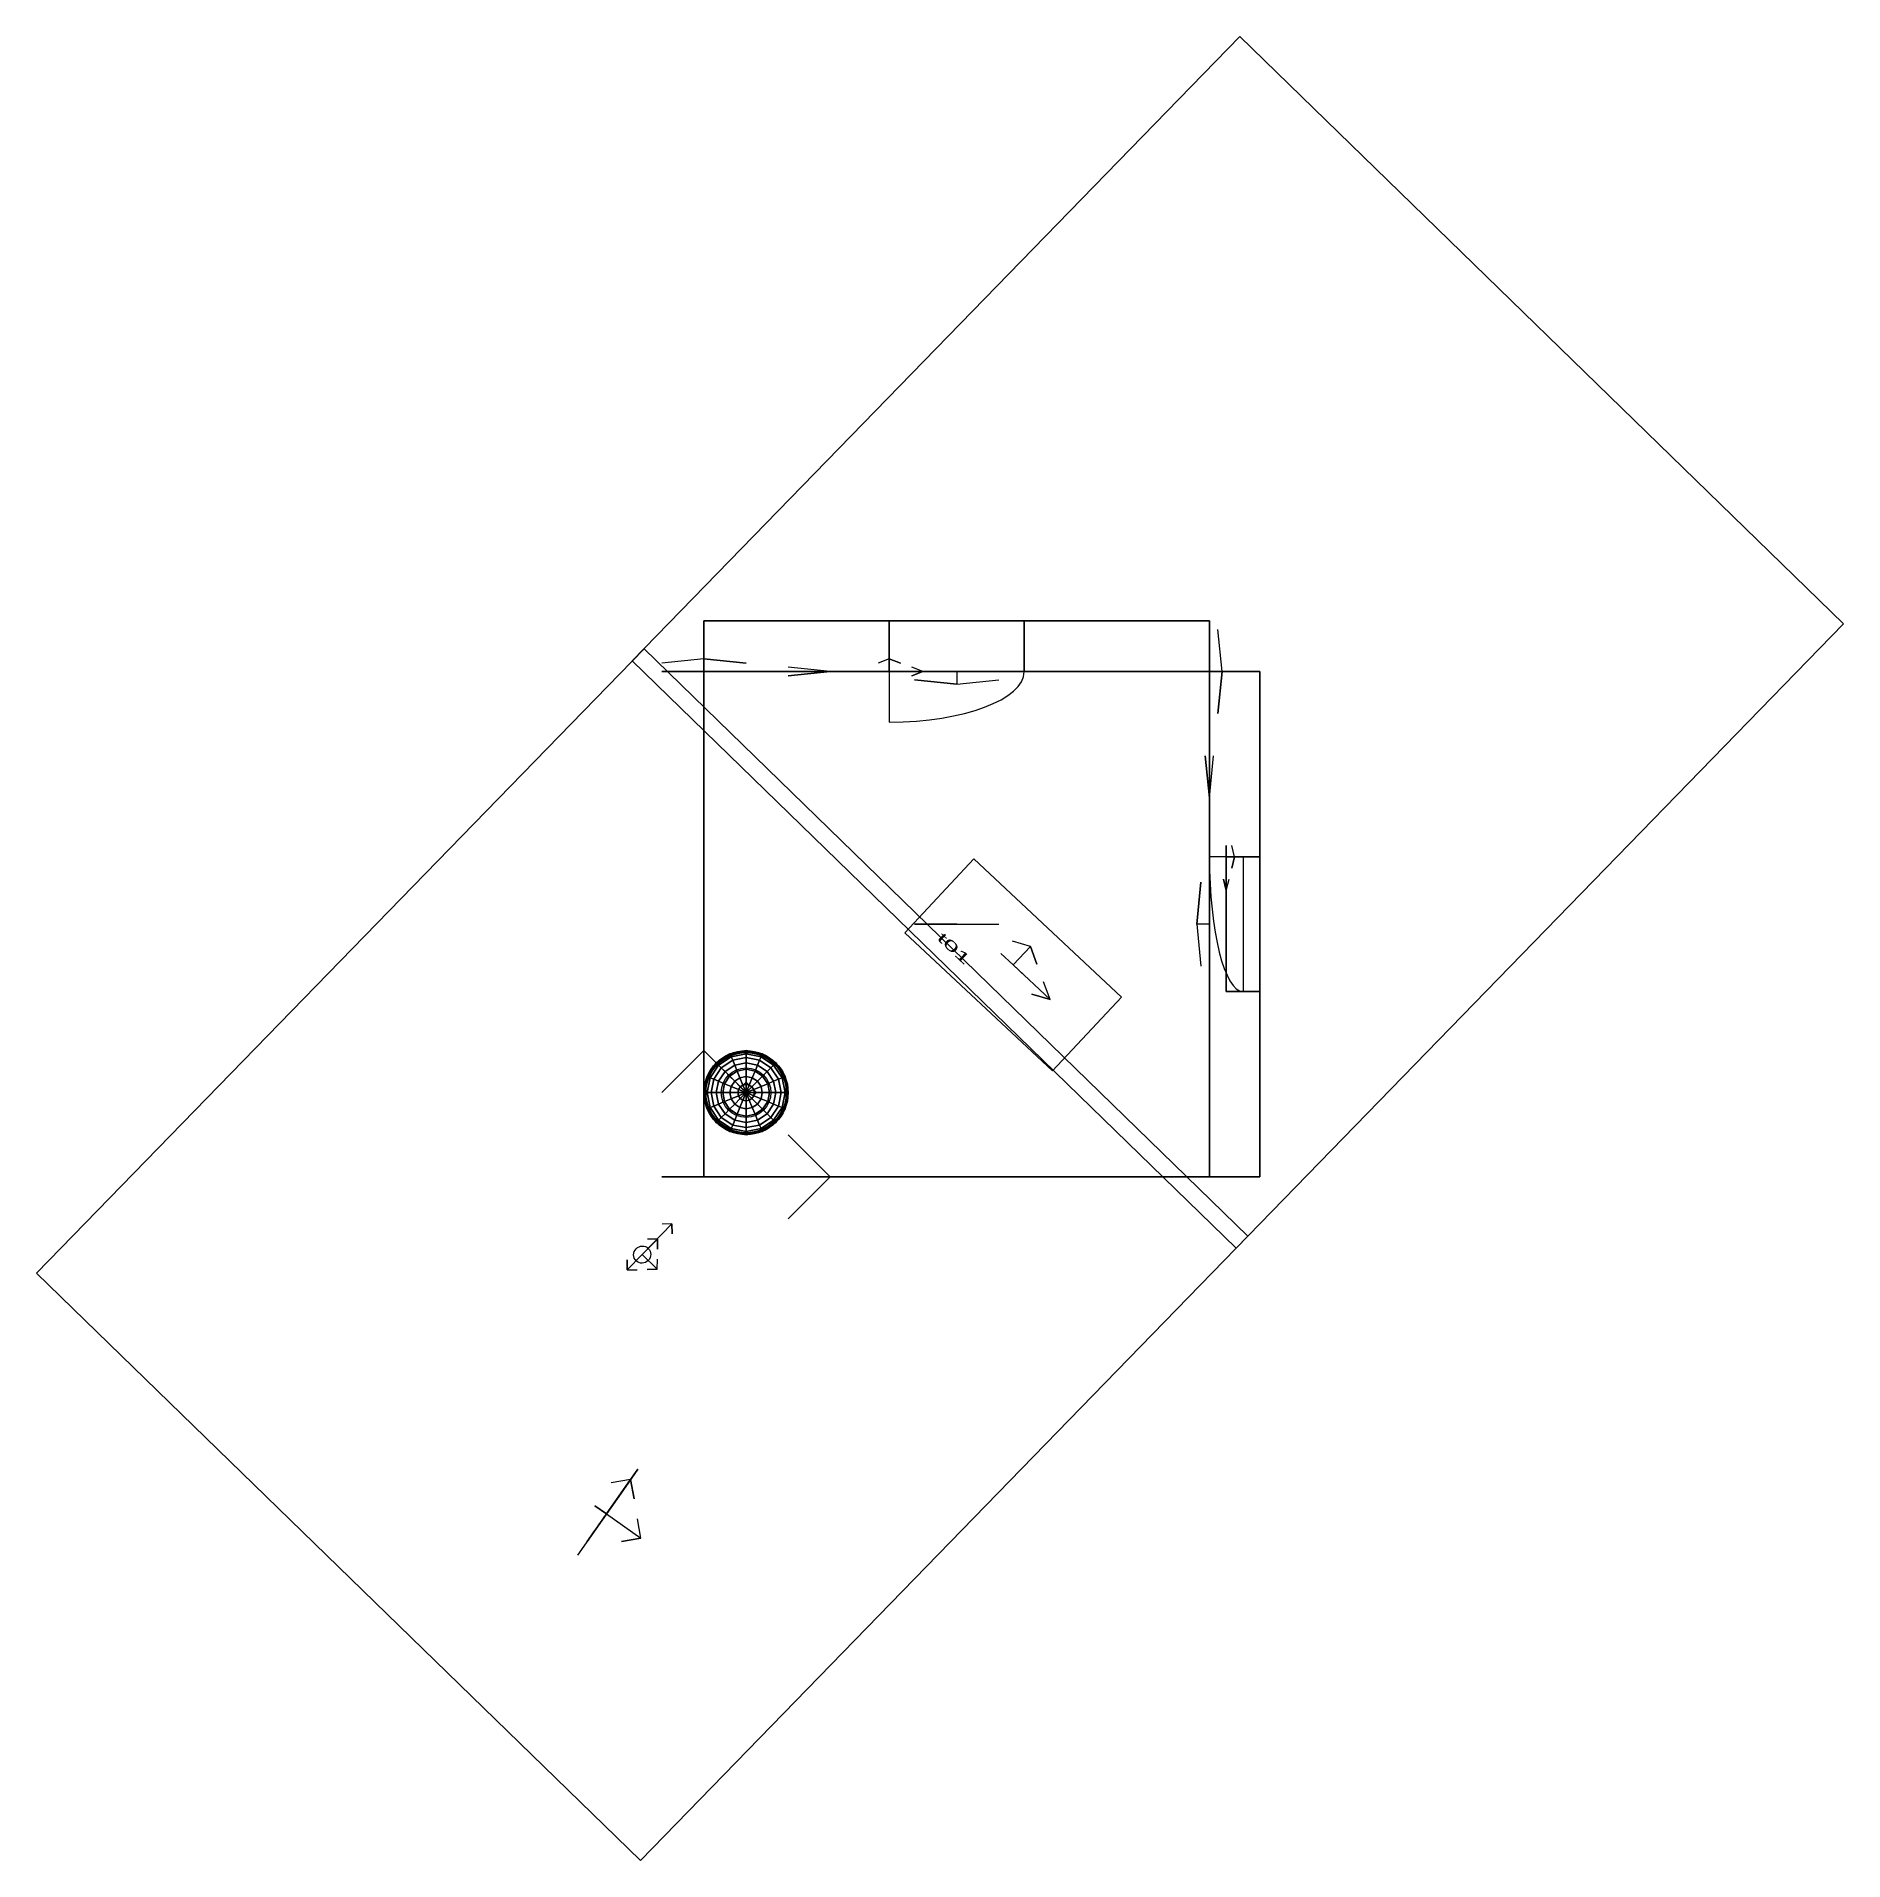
# Model space of a CAD drawing. Header units: millimetres. Extents: x -4.8 to 5.9, y -2.1 to 8.8.
import ezdxf

# ---------------------------------------------------------------- set-up
doc = ezdxf.new("R2010")
doc.units = ezdxf.units.MM
for name, color, linetype in [('3D', 7, 'Continuous'), ('frustum', 4, 'Continuous'), ('meshes', 2, 'Continuous'), ('vectors', 7, 'Continuous')]:
    doc.layers.add(name, color=color, linetype=linetype)
doc.styles.get("Standard").update_dxf_attribs({"font": 'arial.ttf'})

# ---------------------------------------------------------------- blocks, each defined once
blk = doc.blocks.new('a-camera')
at = {"extrusion": (1, -6.12323e-17, 6.12323e-17)}
for q in [(0, 0.3), (0, -0.3)]:
    blk.add_line((0, 0, 1.478), q, dxfattribs=at)
for points in [[(0.2, 1.6), (0.324, 1.724), (0.324, 1.476)], [(-0.2, 1.478), (0.2, 1.478), (0.2, 1.722), (-0.2, 1.722)]]:
    blk.add_lwpolyline(points, close=True, dxfattribs=at)
for centre in [(0.1, 1.822), (-0.1, 1.822)]:
    blk.add_circle(centre, 0.1, dxfattribs=at)
at = {"layer": 'vectors', "color": 3, "extrusion": (1.22465e-16, -4.74705e-15, -1), "elevation": 0}
blk.add_lwpolyline([(0, 0), (0, 0.25), (-0.083, 0.167), (0, 0.25), (0.083, 0.167)], dxfattribs=at)
at = {"layer": 'vectors', "color": 5, "extrusion": (0, -1, 6.12323e-17)}
blk.add_lwpolyline([(0, 0), (0, 0.25), (-0.083, 0.167), (0, 0.25), (0.083, 0.167)], dxfattribs=at)
at = {"layer": 'vectors', "color": 1, "extrusion": (0, -1.22465e-16, -1)}
blk.add_lwpolyline([(0, 0), (-0.25, 0), (-0.167, -0.083), (-0.25, 0), (-0.167, 0.083)], dxfattribs=at)
at = {"flags": 1}
blk.add_attdef('LIGHT-INT', (0.394, -0.021), '', height=0.2, dxfattribs=at)
blk = doc.blocks.new('a-sphere')
blk.add_circle((0, 0), 1)
at = {"layer": '3D'}
blk.add_line((0, 0), (0, 0, 2), dxfattribs=at)
for centre, radius in [((0, 0, 0.691), 0.951), ((0, 0, 1.309), 0.951), ((0, 0, 0.191), 0.588), ((0, 0, 1.809), 0.588)]:
    blk.add_circle(centre, radius, dxfattribs=at)
at = {"layer": '3D', "extrusion": (1, 0, 0)}
blk.add_arc((0, 1), 1, 270, 90, dxfattribs=at)
at = {"layer": '3D', "extrusion": (0, 1, 0)}
blk.add_arc((0, 1), 1, 270, 90, dxfattribs=at)
at = {"layer": '3D', "extrusion": (-1, 0, 0)}
blk.add_arc((0, 1), 1, 270, 90, dxfattribs=at)
at = {"layer": '3D', "extrusion": (0, -1, 0)}
blk.add_arc((0, 1), 1, 270, 90, dxfattribs=at)
at = {"layer": 'meshes'}
for points in [[(-0.375, 0.906, 1.195), (-0.383, 0.924, 1), (-0.707, 0.707, 1), (-0.694, 0.694, 1.195)], [(-0.383, 0.924, 1), (-0.375, 0.906, 0.805), (-0.694, 0.694, 0.805), (-0.707, 0.707, 1)], [(-0.354, 0.854, 1.383), (-0.375, 0.906, 1.195), (-0.694, 0.694, 1.195), (-0.653, 0.653, 1.383)], [(-0.375, 0.906, 0.805), (-0.354, 0.854, 0.617), (-0.653, 0.653, 0.617), (-0.694, 0.694, 0.805)], [(0, 0.981, 1.195), (0, 1, 1), (-0.383, 0.924, 1), (-0.375, 0.906, 1.195)], [(0, 1, 1), (0, 0.981, 0.805), (-0.375, 0.906, 0.805), (-0.383, 0.924, 1)], [(0, 0.924, 1.383), (0, 0.981, 1.195), (-0.375, 0.906, 1.195), (-0.354, 0.854, 1.383)], [(0, 0.981, 0.805), (0, 0.924, 0.617), (-0.354, 0.854, 0.617), (-0.375, 0.906, 0.805)], [(0, 0.831, 1.556), (0, 0.924, 1.383), (-0.354, 0.854, 1.383), (-0.318, 0.768, 1.556)], [(0, 0.924, 0.617), (0, 0.831, 0.444), (-0.318, 0.768, 0.444), (-0.354, 0.854, 0.617)], [(0.375, 0.906, 1.195), (0.383, 0.924, 1), (0, 1, 1), (0, 0.981, 1.195)], [(0.383, 0.924, 1), (0.375, 0.906, 0.805), (0, 0.981, 0.805), (0, 1, 1)], [(0.354, 0.854, 1.383), (0.375, 0.906, 1.195), (0, 0.981, 1.195), (0, 0.924, 1.383)], [(0.375, 0.906, 0.805), (0.354, 0.854, 0.617), (0, 0.924, 0.617), (0, 0.981, 0.805)], [(0.318, 0.768, 1.556), (0.354, 0.854, 1.383), (0, 0.924, 1.383), (0, 0.831, 1.556)], [(0.354, 0.854, 0.617), (0.318, 0.768, 0.444), (0, 0.831, 0.444), (0, 0.924, 0.617)], [(0.653, 0.653, 1.383), (0.694, 0.694, 1.195), (0.375, 0.906, 1.195), (0.354, 0.854, 1.383)], [(0.694, 0.694, 0.805), (0.653, 0.653, 0.617), (0.354, 0.854, 0.617), (0.375, 0.906, 0.805)], [(0.694, 0.694, 1.195), (0.707, 0.707, 1), (0.383, 0.924, 1), (0.375, 0.906, 1.195)], [(0.707, 0.707, 1), (0.694, 0.694, 0.805), (0.375, 0.906, 0.805), (0.383, 0.924, 1)], [(-0.694, 0.694, 1.195), (-0.707, 0.707, 1), (-0.924, 0.383, 1), (-0.906, 0.375, 1.195)], [(-0.707, 0.707, 1), (-0.694, 0.694, 0.805), (-0.906, 0.375, 0.805), (-0.924, 0.383, 1)], [(-0.653, 0.653, 1.383), (-0.694, 0.694, 1.195), (-0.906, 0.375, 1.195), (-0.854, 0.354, 1.383)], [(-0.694, 0.694, 0.805), (-0.653, 0.653, 0.617), (-0.854, 0.354, 0.617), (-0.906, 0.375, 0.805)], [(-0.588, 0.588, 1.556), (-0.653, 0.653, 1.383), (-0.854, 0.354, 1.383), (-0.768, 0.318, 1.556)], [(-0.653, 0.653, 0.617), (-0.588, 0.588, 0.444), (-0.768, 0.318, 0.444), (-0.854, 0.354, 0.617)], [(-0.5, 0.5, 1.707), (-0.588, 0.588, 1.556), (-0.768, 0.318, 1.556), (-0.653, 0.271, 1.707)], [(-0.588, 0.588, 0.444), (-0.5, 0.5, 0.293), (-0.653, 0.271, 0.293), (-0.768, 0.318, 0.444)], [(-0.318, 0.768, 1.556), (-0.354, 0.854, 1.383), (-0.653, 0.653, 1.383), (-0.588, 0.588, 1.556)], [(-0.354, 0.854, 0.617), (-0.318, 0.768, 0.444), (-0.588, 0.588, 0.444), (-0.653, 0.653, 0.617)], [(-0.393, 0.393, 1.831), (-0.5, 0.5, 1.707), (-0.653, 0.271, 1.707), (-0.513, 0.213, 1.831)], [(-0.5, 0.5, 0.293), (-0.393, 0.393, 0.169), (-0.513, 0.213, 0.169), (-0.653, 0.271, 0.293)], [(-0.271, 0.653, 1.707), (-0.318, 0.768, 1.556), (-0.588, 0.588, 1.556), (-0.5, 0.5, 1.707)], [(-0.318, 0.768, 0.444), (-0.271, 0.653, 0.293), (-0.5, 0.5, 0.293), (-0.588, 0.588, 0.444)], [(-0.213, 0.513, 1.831), (-0.271, 0.653, 1.707), (-0.5, 0.5, 1.707), (-0.393, 0.393, 1.831)], [(-0.271, 0.653, 0.293), (-0.213, 0.513, 0.169), (-0.393, 0.393, 0.169), (-0.5, 0.5, 0.293)], [(-0.146, 0.354, 1.924), (-0.213, 0.513, 1.831), (-0.393, 0.393, 1.831), (-0.271, 0.271, 1.924)], [(-0.213, 0.513, 0.169), (-0.146, 0.354, 0.076), (-0.271, 0.271, 0.076), (-0.393, 0.393, 0.169)], [(0, 0.707, 1.707), (0, 0.831, 1.556), (-0.318, 0.768, 1.556), (-0.271, 0.653, 1.707)], [(0, 0.831, 0.444), (0, 0.707, 0.293), (-0.271, 0.653, 0.293), (-0.318, 0.768, 0.444)], [(0, 0.556, 1.831), (0, 0.707, 1.707), (-0.271, 0.653, 1.707), (-0.213, 0.513, 1.831)], [(0, 0.707, 0.293), (0, 0.556, 0.169), (-0.213, 0.513, 0.169), (-0.271, 0.653, 0.293)], [(0, 0.383, 1.924), (0, 0.556, 1.831), (-0.213, 0.513, 1.831), (-0.146, 0.354, 1.924)], [(0, 0.556, 0.169), (0, 0.383, 0.076), (-0.146, 0.354, 0.076), (-0.213, 0.513, 0.169)], [(0.271, 0.653, 1.707), (0.318, 0.768, 1.556), (0, 0.831, 1.556), (0, 0.707, 1.707)], [(0.318, 0.768, 0.444), (0.271, 0.653, 0.293), (0, 0.707, 0.293), (0, 0.831, 0.444)], [(0.213, 0.513, 1.831), (0.271, 0.653, 1.707), (0, 0.707, 1.707), (0, 0.556, 1.831)], [(0.271, 0.653, 0.293), (0.213, 0.513, 0.169), (0, 0.556, 0.169), (0, 0.707, 0.293)], [(0.146, 0.354, 1.924), (0.213, 0.513, 1.831), (0, 0.556, 1.831), (0, 0.383, 1.924)], [(0.213, 0.513, 0.169), (0.146, 0.354, 0.076), (0, 0.383, 0.076), (0, 0.556, 0.169)], [(0.271, 0.271, 1.924), (0.393, 0.393, 1.831), (0.213, 0.513, 1.831), (0.146, 0.354, 1.924)], [(0.393, 0.393, 0.169), (0.271, 0.271, 0.076), (0.146, 0.354, 0.076), (0.213, 0.513, 0.169)], [(0.393, 0.393, 1.831), (0.5, 0.5, 1.707), (0.271, 0.653, 1.707), (0.213, 0.513, 1.831)], [(0.5, 0.5, 0.293), (0.393, 0.393, 0.169), (0.213, 0.513, 0.169), (0.271, 0.653, 0.293)], [(0.5, 0.5, 1.707), (0.588, 0.588, 1.556), (0.318, 0.768, 1.556), (0.271, 0.653, 1.707)], [(0.588, 0.588, 0.444), (0.5, 0.5, 0.293), (0.271, 0.653, 0.293), (0.318, 0.768, 0.444)], [(0.588, 0.588, 1.556), (0.653, 0.653, 1.383), (0.354, 0.854, 1.383), (0.318, 0.768, 1.556)], [(0.653, 0.653, 0.617), (0.588, 0.588, 0.444), (0.318, 0.768, 0.444), (0.354, 0.854, 0.617)], [(0.513, 0.213, 1.831), (0.653, 0.271, 1.707), (0.5, 0.5, 1.707), (0.393, 0.393, 1.831)], [(0.653, 0.271, 0.293), (0.513, 0.213, 0.169), (0.393, 0.393, 0.169), (0.5, 0.5, 0.293)], [(0.653, 0.271, 1.707), (0.768, 0.318, 1.556), (0.588, 0.588, 1.556), (0.5, 0.5, 1.707)], [(0.768, 0.318, 0.444), (0.653, 0.271, 0.293), (0.5, 0.5, 0.293), (0.588, 0.588, 0.444)], [(0.768, 0.318, 1.556), (0.854, 0.354, 1.383), (0.653, 0.653, 1.383), (0.588, 0.588, 1.556)], [(0.854, 0.354, 0.617), (0.768, 0.318, 0.444), (0.588, 0.588, 0.444), (0.653, 0.653, 0.617)], [(0.854, 0.354, 1.383), (0.906, 0.375, 1.195), (0.694, 0.694, 1.195), (0.653, 0.653, 1.383)], [(0.906, 0.375, 0.805), (0.854, 0.354, 0.617), (0.653, 0.653, 0.617), (0.694, 0.694, 0.805)], [(0.906, 0.375, 1.195), (0.924, 0.383, 1), (0.707, 0.707, 1), (0.694, 0.694, 1.195)], [(0.924, 0.383, 1), (0.906, 0.375, 0.805), (0.694, 0.694, 0.805), (0.707, 0.707, 1)], [(-0.906, 0.375, 1.195), (-0.924, 0.383, 1), (-1, 0, 1), (-0.981, 0, 1.195)], [(-0.924, 0.383, 1), (-0.906, 0.375, 0.805), (-0.981, 0, 0.805), (-1, 0, 1)], [(-0.981, 0, 1.195), (-1, 0, 1), (-0.924, -0.383, 1), (-0.906, -0.375, 1.195)], [(-1, 0, 1), (-0.981, 0, 0.805), (-0.906, -0.375, 0.805), (-0.924, -0.383, 1)], [(-0.854, 0.354, 1.383), (-0.906, 0.375, 1.195), (-0.981, 0, 1.195), (-0.924, 0, 1.383)], [(-0.906, 0.375, 0.805), (-0.854, 0.354, 0.617), (-0.924, 0, 0.617), (-0.981, 0, 0.805)], [(-0.924, 0, 1.383), (-0.981, 0, 1.195), (-0.906, -0.375, 1.195), (-0.854, -0.354, 1.383)], [(-0.981, 0, 0.805), (-0.924, 0, 0.617), (-0.854, -0.354, 0.617), (-0.906, -0.375, 0.805)], [(-0.768, 0.318, 1.556), (-0.854, 0.354, 1.383), (-0.924, 0, 1.383), (-0.831, 0, 1.556)], [(-0.854, 0.354, 0.617), (-0.768, 0.318, 0.444), (-0.831, 0, 0.444), (-0.924, 0, 0.617)], [(-0.831, 0, 1.556), (-0.924, 0, 1.383), (-0.854, -0.354, 1.383), (-0.768, -0.318, 1.556)], [(-0.924, 0, 0.617), (-0.831, 0, 0.444), (-0.768, -0.318, 0.444), (-0.854, -0.354, 0.617)], [(-0.653, 0.271, 1.707), (-0.768, 0.318, 1.556), (-0.831, 0, 1.556), (-0.707, 0, 1.707)], [(-0.768, 0.318, 0.444), (-0.653, 0.271, 0.293), (-0.707, 0, 0.293), (-0.831, 0, 0.444)], [(-0.707, 0, 1.707), (-0.831, 0, 1.556), (-0.768, -0.318, 1.556), (-0.653, -0.271, 1.707)], [(-0.831, 0, 0.444), (-0.707, 0, 0.293), (-0.653, -0.271, 0.293), (-0.768, -0.318, 0.444)], [(-0.513, 0.213, 1.831), (-0.653, 0.271, 1.707), (-0.707, 0, 1.707), (-0.556, 0, 1.831)], [(-0.653, 0.271, 0.293), (-0.513, 0.213, 0.169), (-0.556, 0, 0.169), (-0.707, 0, 0.293)], [(-0.556, 0, 1.831), (-0.707, 0, 1.707), (-0.653, -0.271, 1.707), (-0.513, -0.213, 1.831)], [(-0.707, 0, 0.293), (-0.556, 0, 0.169), (-0.513, -0.213, 0.169), (-0.653, -0.271, 0.293)], [(-0.354, 0.146, 1.924), (-0.513, 0.213, 1.831), (-0.556, 0, 1.831), (-0.383, 0, 1.924)], [(-0.513, 0.213, 0.169), (-0.354, 0.146, 0.076), (-0.383, 0, 0.076), (-0.556, 0, 0.169)], [(-0.383, 0, 1.924), (-0.556, 0, 1.831), (-0.513, -0.213, 1.831), (-0.354, -0.146, 1.924)], [(-0.556, 0, 0.169), (-0.383, 0, 0.076), (-0.354, -0.146, 0.076), (-0.513, -0.213, 0.169)], [(-0.271, 0.271, 1.924), (-0.393, 0.393, 1.831), (-0.513, 0.213, 1.831), (-0.354, 0.146, 1.924)], [(-0.393, 0.393, 0.169), (-0.271, 0.271, 0.076), (-0.354, 0.146, 0.076), (-0.513, 0.213, 0.169)], [(-0.18, 0.075, 1.981), (-0.354, 0.146, 1.924), (-0.383, 0, 1.924), (-0.195, 0, 1.981)], [(-0.354, 0.146, 0.076), (-0.18, 0.075, 0.019), (-0.195, 0, 0.019), (-0.383, 0, 0.076)], [(-0.195, 0, 1.981), (-0.383, 0, 1.924), (-0.354, -0.146, 1.924), (-0.18, -0.075, 1.981)], [(-0.383, 0, 0.076), (-0.195, 0, 0.019), (-0.18, -0.075, 0.019), (-0.354, -0.146, 0.076)], [(-0.138, 0.138, 1.981), (-0.271, 0.271, 1.924), (-0.354, 0.146, 1.924), (-0.18, 0.075, 1.981)], [(-0.271, 0.271, 0.076), (-0.138, 0.138, 0.019), (-0.18, 0.075, 0.019), (-0.354, 0.146, 0.076)], [(-0.075, 0.18, 1.981), (-0.146, 0.354, 1.924), (-0.271, 0.271, 1.924), (-0.138, 0.138, 1.981)], [(-0.146, 0.354, 0.076), (-0.075, 0.18, 0.019), (-0.138, 0.138, 0.019), (-0.271, 0.271, 0.076)], [(0, 0, 2), (-0.18, 0.075, 1.981), (-0.195, 0, 1.981), (0, 0, 2)], [(-0.18, 0.075, 0.019), (0, 0), (0, 0), (-0.195, 0, 0.019)], [(0, 0, 2), (-0.195, 0, 1.981), (-0.18, -0.075, 1.981), (0, 0, 2)], [(-0.195, 0, 0.019), (0, 0), (0, 0), (-0.18, -0.075, 0.019)], [(0, 0, 2), (-0.138, 0.138, 1.981), (-0.18, 0.075, 1.981), (0, 0, 2)], [(-0.138, 0.138, 0.019), (0, 0), (0, 0), (-0.18, 0.075, 0.019)], [(0, 0, 2), (-0.18, -0.075, 1.981), (-0.138, -0.138, 1.981), (0, 0, 2)], [(-0.18, -0.075, 0.019), (0, 0), (0, 0), (-0.138, -0.138, 0.019)], [(0, 0.195, 1.981), (0, 0.383, 1.924), (-0.146, 0.354, 1.924), (-0.075, 0.18, 1.981)], [(0, 0.383, 0.076), (0, 0.195, 0.019), (-0.075, 0.18, 0.019), (-0.146, 0.354, 0.076)], [(0, 0, 2), (-0.075, 0.18, 1.981), (-0.138, 0.138, 1.981), (0, 0, 2)], [(-0.075, 0.18, 0.019), (0, 0), (0, 0), (-0.138, 0.138, 0.019)], [(0, 0, 2), (-0.138, -0.138, 1.981), (-0.075, -0.18, 1.981), (0, 0, 2)], [(-0.138, -0.138, 0.019), (0, 0), (0, 0), (-0.075, -0.18, 0.019)], [(0, 0, 2), (0, 0.195, 1.981), (-0.075, 0.18, 1.981), (0, 0, 2)], [(0, 0.195, 0.019), (0, 0), (0, 0), (-0.075, 0.18, 0.019)], [(0, 0, 2), (-0.075, -0.18, 1.981), (0, -0.195, 1.981), (0, 0, 2)], [(-0.075, -0.18, 0.019), (0, 0), (0, 0), (0, -0.195, 0.019)], [(0.075, 0.18, 1.981), (0.146, 0.354, 1.924), (0, 0.383, 1.924), (0, 0.195, 1.981)], [(0.146, 0.354, 0.076), (0.075, 0.18, 0.019), (0, 0.195, 0.019), (0, 0.383, 0.076)], [(0, 0, 2), (0.075, 0.18, 1.981), (0, 0.195, 1.981), (0, 0, 2)], [(0.075, 0.18, 0.019), (0, 0), (0, 0), (0, 0.195, 0.019)], [(0, 0, 2), (0.138, 0.138, 1.981), (0.075, 0.18, 1.981), (0, 0, 2)], [(0.138, 0.138, 0.019), (0, 0), (0, 0), (0.075, 0.18, 0.019)], [(0, 0, 2), (0.18, 0.075, 1.981), (0.138, 0.138, 1.981), (0, 0, 2)], [(0.18, 0.075, 0.019), (0, 0), (0, 0), (0.138, 0.138, 0.019)], [(0, 0, 2), (0.195, 0, 1.981), (0.18, 0.075, 1.981), (0, 0, 2)], [(0.195, 0, 0.019), (0, 0), (0, 0), (0.18, 0.075, 0.019)], [(0, 0, 2), (0, -0.195, 1.981), (0.075, -0.18, 1.981), (0, 0, 2)], [(0, -0.195, 0.019), (0, 0), (0, 0), (0.075, -0.18, 0.019)], [(0, 0, 2), (0.075, -0.18, 1.981), (0.138, -0.138, 1.981), (0, 0, 2)], [(0.075, -0.18, 0.019), (0, 0), (0, 0), (0.138, -0.138, 0.019)], [(0, 0, 2), (0.138, -0.138, 1.981), (0.18, -0.075, 1.981), (0, 0, 2)], [(0.138, -0.138, 0.019), (0, 0), (0, 0), (0.18, -0.075, 0.019)], [(0, 0, 2), (0.18, -0.075, 1.981), (0.195, 0, 1.981), (0, 0, 2)], [(0.18, -0.075, 0.019), (0, 0), (0, 0), (0.195, 0, 0.019)], [(0.138, 0.138, 1.981), (0.271, 0.271, 1.924), (0.146, 0.354, 1.924), (0.075, 0.18, 1.981)], [(0.271, 0.271, 0.076), (0.138, 0.138, 0.019), (0.075, 0.18, 0.019), (0.146, 0.354, 0.076)], [(0.18, 0.075, 1.981), (0.354, 0.146, 1.924), (0.271, 0.271, 1.924), (0.138, 0.138, 1.981)], [(0.354, 0.146, 0.076), (0.18, 0.075, 0.019), (0.138, 0.138, 0.019), (0.271, 0.271, 0.076)], [(0.195, 0, 1.981), (0.383, 0, 1.924), (0.354, 0.146, 1.924), (0.18, 0.075, 1.981)], [(0.383, 0, 0.076), (0.195, 0, 0.019), (0.18, 0.075, 0.019), (0.354, 0.146, 0.076)], [(0.18, -0.075, 1.981), (0.354, -0.146, 1.924), (0.383, 0, 1.924), (0.195, 0, 1.981)], [(0.354, -0.146, 0.076), (0.18, -0.075, 0.019), (0.195, 0, 0.019), (0.383, 0, 0.076)], [(0.354, 0.146, 1.924), (0.513, 0.213, 1.831), (0.393, 0.393, 1.831), (0.271, 0.271, 1.924)], [(0.513, 0.213, 0.169), (0.354, 0.146, 0.076), (0.271, 0.271, 0.076), (0.393, 0.393, 0.169)], [(0.383, 0, 1.924), (0.556, 0, 1.831), (0.513, 0.213, 1.831), (0.354, 0.146, 1.924)], [(0.556, 0, 0.169), (0.383, 0, 0.076), (0.354, 0.146, 0.076), (0.513, 0.213, 0.169)], [(0.354, -0.146, 1.924), (0.513, -0.213, 1.831), (0.556, 0, 1.831), (0.383, 0, 1.924)], [(0.513, -0.213, 0.169), (0.354, -0.146, 0.076), (0.383, 0, 0.076), (0.556, 0, 0.169)], [(0.556, 0, 1.831), (0.707, 0, 1.707), (0.653, 0.271, 1.707), (0.513, 0.213, 1.831)], [(0.707, 0, 0.293), (0.556, 0, 0.169), (0.513, 0.213, 0.169), (0.653, 0.271, 0.293)], [(0.513, -0.213, 1.831), (0.653, -0.271, 1.707), (0.707, 0, 1.707), (0.556, 0, 1.831)], [(0.653, -0.271, 0.293), (0.513, -0.213, 0.169), (0.556, 0, 0.169), (0.707, 0, 0.293)], [(0.707, 0, 1.707), (0.831, 0, 1.556), (0.768, 0.318, 1.556), (0.653, 0.271, 1.707)], [(0.831, 0, 0.444), (0.707, 0, 0.293), (0.653, 0.271, 0.293), (0.768, 0.318, 0.444)], [(0.653, -0.271, 1.707), (0.768, -0.318, 1.556), (0.831, 0, 1.556), (0.707, 0, 1.707)], [(0.768, -0.318, 0.444), (0.653, -0.271, 0.293), (0.707, 0, 0.293), (0.831, 0, 0.444)], [(0.831, 0, 1.556), (0.924, 0, 1.383), (0.854, 0.354, 1.383), (0.768, 0.318, 1.556)], [(0.924, 0, 0.617), (0.831, 0, 0.444), (0.768, 0.318, 0.444), (0.854, 0.354, 0.617)], [(0.768, -0.318, 1.556), (0.854, -0.354, 1.383), (0.924, 0, 1.383), (0.831, 0, 1.556)], [(0.854, -0.354, 0.617), (0.768, -0.318, 0.444), (0.831, 0, 0.444), (0.924, 0, 0.617)], [(0.924, 0, 1.383), (0.981, 0, 1.195), (0.906, 0.375, 1.195), (0.854, 0.354, 1.383)], [(0.981, 0, 0.805), (0.924, 0, 0.617), (0.854, 0.354, 0.617), (0.906, 0.375, 0.805)], [(0.854, -0.354, 1.383), (0.906, -0.375, 1.195), (0.981, 0, 1.195), (0.924, 0, 1.383)], [(0.906, -0.375, 0.805), (0.854, -0.354, 0.617), (0.924, 0, 0.617), (0.981, 0, 0.805)], [(0.981, 0, 1.195), (1, 0, 1), (0.924, 0.383, 1), (0.906, 0.375, 1.195)], [(1, 0, 1), (0.981, 0, 0.805), (0.906, 0.375, 0.805), (0.924, 0.383, 1)], [(0.906, -0.375, 1.195), (0.924, -0.383, 1), (1, 0, 1), (0.981, 0, 1.195)], [(0.924, -0.383, 1), (0.906, -0.375, 0.805), (0.981, 0, 0.805), (1, 0, 1)], [(-0.906, -0.375, 1.195), (-0.924, -0.383, 1), (-0.707, -0.707, 1), (-0.694, -0.694, 1.195)], [(-0.924, -0.383, 1), (-0.906, -0.375, 0.805), (-0.694, -0.694, 0.805), (-0.707, -0.707, 1)], [(-0.854, -0.354, 1.383), (-0.906, -0.375, 1.195), (-0.694, -0.694, 1.195), (-0.653, -0.653, 1.383)], [(-0.906, -0.375, 0.805), (-0.854, -0.354, 0.617), (-0.653, -0.653, 0.617), (-0.694, -0.694, 0.805)], [(-0.768, -0.318, 1.556), (-0.854, -0.354, 1.383), (-0.653, -0.653, 1.383), (-0.588, -0.588, 1.556)], [(-0.854, -0.354, 0.617), (-0.768, -0.318, 0.444), (-0.588, -0.588, 0.444), (-0.653, -0.653, 0.617)], [(-0.653, -0.271, 1.707), (-0.768, -0.318, 1.556), (-0.588, -0.588, 1.556), (-0.5, -0.5, 1.707)], [(-0.768, -0.318, 0.444), (-0.653, -0.271, 0.293), (-0.5, -0.5, 0.293), (-0.588, -0.588, 0.444)], [(-0.513, -0.213, 1.831), (-0.653, -0.271, 1.707), (-0.5, -0.5, 1.707), (-0.393, -0.393, 1.831)], [(-0.653, -0.271, 0.293), (-0.513, -0.213, 0.169), (-0.393, -0.393, 0.169), (-0.5, -0.5, 0.293)], [(-0.354, -0.146, 1.924), (-0.513, -0.213, 1.831), (-0.393, -0.393, 1.831), (-0.271, -0.271, 1.924)], [(-0.513, -0.213, 0.169), (-0.354, -0.146, 0.076), (-0.271, -0.271, 0.076), (-0.393, -0.393, 0.169)], [(-0.393, -0.393, 1.831), (-0.5, -0.5, 1.707), (-0.271, -0.653, 1.707), (-0.213, -0.513, 1.831)], [(-0.5, -0.5, 0.293), (-0.393, -0.393, 0.169), (-0.213, -0.513, 0.169), (-0.271, -0.653, 0.293)], [(-0.271, -0.271, 1.924), (-0.393, -0.393, 1.831), (-0.213, -0.513, 1.831), (-0.146, -0.354, 1.924)], [(-0.393, -0.393, 0.169), (-0.271, -0.271, 0.076), (-0.146, -0.354, 0.076), (-0.213, -0.513, 0.169)], [(-0.18, -0.075, 1.981), (-0.354, -0.146, 1.924), (-0.271, -0.271, 1.924), (-0.138, -0.138, 1.981)], [(-0.354, -0.146, 0.076), (-0.18, -0.075, 0.019), (-0.138, -0.138, 0.019), (-0.271, -0.271, 0.076)], [(-0.138, -0.138, 1.981), (-0.271, -0.271, 1.924), (-0.146, -0.354, 1.924), (-0.075, -0.18, 1.981)], [(-0.271, -0.271, 0.076), (-0.138, -0.138, 0.019), (-0.075, -0.18, 0.019), (-0.146, -0.354, 0.076)], [(-0.146, -0.354, 1.924), (-0.213, -0.513, 1.831), (0, -0.556, 1.831), (0, -0.383, 1.924)], [(-0.213, -0.513, 0.169), (-0.146, -0.354, 0.076), (0, -0.383, 0.076), (0, -0.556, 0.169)], [(-0.075, -0.18, 1.981), (-0.146, -0.354, 1.924), (0, -0.383, 1.924), (0, -0.195, 1.981)], [(-0.146, -0.354, 0.076), (-0.075, -0.18, 0.019), (0, -0.195, 0.019), (0, -0.383, 0.076)], [(0, -0.195, 1.981), (0, -0.383, 1.924), (0.146, -0.354, 1.924), (0.075, -0.18, 1.981)], [(0, -0.383, 0.076), (0, -0.195, 0.019), (0.075, -0.18, 0.019), (0.146, -0.354, 0.076)], [(0, -0.383, 1.924), (0, -0.556, 1.831), (0.213, -0.513, 1.831), (0.146, -0.354, 1.924)], [(0, -0.556, 0.169), (0, -0.383, 0.076), (0.146, -0.354, 0.076), (0.213, -0.513, 0.169)], [(0.075, -0.18, 1.981), (0.146, -0.354, 1.924), (0.271, -0.271, 1.924), (0.138, -0.138, 1.981)], [(0.146, -0.354, 0.076), (0.075, -0.18, 0.019), (0.138, -0.138, 0.019), (0.271, -0.271, 0.076)], [(0.138, -0.138, 1.981), (0.271, -0.271, 1.924), (0.354, -0.146, 1.924), (0.18, -0.075, 1.981)], [(0.271, -0.271, 0.076), (0.138, -0.138, 0.019), (0.18, -0.075, 0.019), (0.354, -0.146, 0.076)], [(0.146, -0.354, 1.924), (0.213, -0.513, 1.831), (0.393, -0.393, 1.831), (0.271, -0.271, 1.924)], [(0.213, -0.513, 0.169), (0.146, -0.354, 0.076), (0.271, -0.271, 0.076), (0.393, -0.393, 0.169)], [(0.213, -0.513, 1.831), (0.271, -0.653, 1.707), (0.5, -0.5, 1.707), (0.393, -0.393, 1.831)], [(0.271, -0.653, 0.293), (0.213, -0.513, 0.169), (0.393, -0.393, 0.169), (0.5, -0.5, 0.293)], [(0.271, -0.271, 1.924), (0.393, -0.393, 1.831), (0.513, -0.213, 1.831), (0.354, -0.146, 1.924)], [(0.393, -0.393, 0.169), (0.271, -0.271, 0.076), (0.354, -0.146, 0.076), (0.513, -0.213, 0.169)], [(0.393, -0.393, 1.831), (0.5, -0.5, 1.707), (0.653, -0.271, 1.707), (0.513, -0.213, 1.831)], [(0.5, -0.5, 0.293), (0.393, -0.393, 0.169), (0.513, -0.213, 0.169), (0.653, -0.271, 0.293)], [(0.5, -0.5, 1.707), (0.588, -0.588, 1.556), (0.768, -0.318, 1.556), (0.653, -0.271, 1.707)], [(0.588, -0.588, 0.444), (0.5, -0.5, 0.293), (0.653, -0.271, 0.293), (0.768, -0.318, 0.444)], [(0.588, -0.588, 1.556), (0.653, -0.653, 1.383), (0.854, -0.354, 1.383), (0.768, -0.318, 1.556)], [(0.653, -0.653, 0.617), (0.588, -0.588, 0.444), (0.768, -0.318, 0.444), (0.854, -0.354, 0.617)], [(0.653, -0.653, 1.383), (0.694, -0.694, 1.195), (0.906, -0.375, 1.195), (0.854, -0.354, 1.383)], [(0.694, -0.694, 0.805), (0.653, -0.653, 0.617), (0.854, -0.354, 0.617), (0.906, -0.375, 0.805)], [(0.694, -0.694, 1.195), (0.707, -0.707, 1), (0.924, -0.383, 1), (0.906, -0.375, 1.195)], [(0.707, -0.707, 1), (0.694, -0.694, 0.805), (0.906, -0.375, 0.805), (0.924, -0.383, 1)], [(-0.694, -0.694, 1.195), (-0.707, -0.707, 1), (-0.383, -0.924, 1), (-0.375, -0.906, 1.195)], [(-0.707, -0.707, 1), (-0.694, -0.694, 0.805), (-0.375, -0.906, 0.805), (-0.383, -0.924, 1)], [(-0.653, -0.653, 1.383), (-0.694, -0.694, 1.195), (-0.375, -0.906, 1.195), (-0.354, -0.854, 1.383)], [(-0.694, -0.694, 0.805), (-0.653, -0.653, 0.617), (-0.354, -0.854, 0.617), (-0.375, -0.906, 0.805)], [(-0.588, -0.588, 1.556), (-0.653, -0.653, 1.383), (-0.354, -0.854, 1.383), (-0.318, -0.768, 1.556)], [(-0.653, -0.653, 0.617), (-0.588, -0.588, 0.444), (-0.318, -0.768, 0.444), (-0.354, -0.854, 0.617)], [(-0.5, -0.5, 1.707), (-0.588, -0.588, 1.556), (-0.318, -0.768, 1.556), (-0.271, -0.653, 1.707)], [(-0.588, -0.588, 0.444), (-0.5, -0.5, 0.293), (-0.271, -0.653, 0.293), (-0.318, -0.768, 0.444)], [(-0.354, -0.854, 1.383), (-0.375, -0.906, 1.195), (0, -0.981, 1.195), (0, -0.924, 1.383)], [(-0.375, -0.906, 0.805), (-0.354, -0.854, 0.617), (0, -0.924, 0.617), (0, -0.981, 0.805)], [(-0.318, -0.768, 1.556), (-0.354, -0.854, 1.383), (0, -0.924, 1.383), (0, -0.831, 1.556)], [(-0.354, -0.854, 0.617), (-0.318, -0.768, 0.444), (0, -0.831, 0.444), (0, -0.924, 0.617)], [(-0.271, -0.653, 1.707), (-0.318, -0.768, 1.556), (0, -0.831, 1.556), (0, -0.707, 1.707)], [(-0.318, -0.768, 0.444), (-0.271, -0.653, 0.293), (0, -0.707, 0.293), (0, -0.831, 0.444)], [(-0.213, -0.513, 1.831), (-0.271, -0.653, 1.707), (0, -0.707, 1.707), (0, -0.556, 1.831)], [(-0.271, -0.653, 0.293), (-0.213, -0.513, 0.169), (0, -0.556, 0.169), (0, -0.707, 0.293)], [(0, -0.556, 1.831), (0, -0.707, 1.707), (0.271, -0.653, 1.707), (0.213, -0.513, 1.831)], [(0, -0.707, 0.293), (0, -0.556, 0.169), (0.213, -0.513, 0.169), (0.271, -0.653, 0.293)], [(0, -0.707, 1.707), (0, -0.831, 1.556), (0.318, -0.768, 1.556), (0.271, -0.653, 1.707)], [(0, -0.831, 0.444), (0, -0.707, 0.293), (0.271, -0.653, 0.293), (0.318, -0.768, 0.444)], [(0, -0.831, 1.556), (0, -0.924, 1.383), (0.354, -0.854, 1.383), (0.318, -0.768, 1.556)], [(0, -0.924, 0.617), (0, -0.831, 0.444), (0.318, -0.768, 0.444), (0.354, -0.854, 0.617)], [(0, -0.924, 1.383), (0, -0.981, 1.195), (0.375, -0.906, 1.195), (0.354, -0.854, 1.383)], [(0, -0.981, 0.805), (0, -0.924, 0.617), (0.354, -0.854, 0.617), (0.375, -0.906, 0.805)], [(0.271, -0.653, 1.707), (0.318, -0.768, 1.556), (0.588, -0.588, 1.556), (0.5, -0.5, 1.707)], [(0.318, -0.768, 0.444), (0.271, -0.653, 0.293), (0.5, -0.5, 0.293), (0.588, -0.588, 0.444)], [(0.318, -0.768, 1.556), (0.354, -0.854, 1.383), (0.653, -0.653, 1.383), (0.588, -0.588, 1.556)], [(0.354, -0.854, 0.617), (0.318, -0.768, 0.444), (0.588, -0.588, 0.444), (0.653, -0.653, 0.617)], [(0.354, -0.854, 1.383), (0.375, -0.906, 1.195), (0.694, -0.694, 1.195), (0.653, -0.653, 1.383)], [(0.375, -0.906, 0.805), (0.354, -0.854, 0.617), (0.653, -0.653, 0.617), (0.694, -0.694, 0.805)], [(0.375, -0.906, 1.195), (0.383, -0.924, 1), (0.707, -0.707, 1), (0.694, -0.694, 1.195)], [(0.383, -0.924, 1), (0.375, -0.906, 0.805), (0.694, -0.694, 0.805), (0.707, -0.707, 1)], [(-0.375, -0.906, 1.195), (-0.383, -0.924, 1), (0, -1, 1), (0, -0.981, 1.195)], [(-0.383, -0.924, 1), (-0.375, -0.906, 0.805), (0, -0.981, 0.805), (0, -1, 1)], [(0, -0.981, 1.195), (0, -1, 1), (0.383, -0.924, 1), (0.375, -0.906, 1.195)], [(0, -1, 1), (0, -0.981, 0.805), (0.375, -0.906, 0.805), (0.383, -0.924, 1)]]:
    blk.add_3dface(points, dxfattribs=at)
at = {"layer": 'vectors', "color": 3, "extrusion": (1.22465e-16, -4.74705e-15, -1)}
blk.add_lwpolyline([(0, 0), (0, 0.25), (-0.083, 0.167), (0, 0.25), (0.083, 0.167)], dxfattribs=at)
at = {"layer": 'vectors', "color": 5, "extrusion": (0, -1, 6.12323e-17)}
blk.add_lwpolyline([(0, 0), (0, 0.25), (-0.083, 0.167), (0, 0.25), (0.083, 0.167)], dxfattribs=at)
at = {"layer": 'vectors', "color": 1, "extrusion": (0, -1.22465e-16, -1)}
blk.add_lwpolyline([(0, 0), (-0.25, 0), (-0.167, -0.083), (-0.25, 0), (-0.167, 0.083)], dxfattribs=at)
at = {"flags": 1}
for tag, p in [('ID', (0.853, 1.257)), ('MATERIAL', (0.853, 0.957)), ('PHI-LENGTH', (0.853, 0.657)), ('PHI-START', (0.853, 0.357)), ('SEGMENTS-HEIGHT', (0.853, 0.057)), ('THETA-LENGTH', (0.853, -0.543)), ('SEGMENTS-WIDTH', (0.853, -0.243)), ('THETA-START', (0.853, -0.843))]:
    blk.add_attdef(tag, p, '', height=0.2, dxfattribs=at)
blk = doc.blocks.new('a-light')
at = {"extrusion": (1.22465e-16, -1, 4.93075e-15)}
blk.add_lwpolyline([(0, 0), (0, -0.5), (0.083, -0.417), (0, -0.5), (-0.083, -0.417)], dxfattribs=at)
blk.add_circle((0, 0), 0.1)
at = {"layer": 'frustum'}
blk.add_lwpolyline([(-5, -5), (5, -5), (5, 5), (-5, 5)], close=True, dxfattribs=at)
at = {"layer": 'frustum', "elevation": -10}
blk.add_lwpolyline([(-5, -5), (5, -5), (5, 5), (-5, 5)], close=True, dxfattribs=at)
at = {"layer": 'vectors', "color": 3, "extrusion": (1.22465e-16, -4.74705e-15, -1), "elevation": 0}
blk.add_lwpolyline([(0, 0), (0, 0.25), (-0.083, 0.167), (0, 0.25), (0.083, 0.167)], dxfattribs=at)
at = {"layer": 'vectors', "color": 5, "extrusion": (0, -1, 6.12323e-17)}
blk.add_lwpolyline([(0, 0), (0, 0.25), (-0.083, 0.167), (0, 0.25), (0.083, 0.167)], dxfattribs=at)
at = {"layer": 'vectors', "color": 1, "extrusion": (0, -1.22465e-16, -1)}
blk.add_lwpolyline([(0, 0), (-0.25, 0), (-0.167, -0.083), (-0.25, 0), (-0.167, 0.083)], dxfattribs=at)
at = {"flags": 1}
for tag, p in [('ID', (0.389, 0.321)), ('TYPE', (0.389, 0.021)), ('INTENSITY', (0.389, -0.279)), ('DECAY', (0.389, -0.579)), ('DISTANCE', (0.389, -0.879)), ('ANGLE', (0.389, -1.179)), ('PENUMBRA', (0.389, -1.479)), ('COLOR', (0.389, -1.779))]:
    blk.add_attdef(tag, p, '', height=0.2, dxfattribs=at)
blk = doc.blocks.new('a-block')
blk.add_lwpolyline([(-0.5, -0.5), (-0.5, 0.5), (0.5, 0.5), (0.5, -0.5)], close=True)
at = {"layer": '3D'}
for p, q in [((-0.5, 0.5), (-0.5, 0.5, 1)), ((0.5, 0.5), (0.5, 0.5, 1)), ((-0.5, -0.5), (-0.5, -0.5, 1)), ((0.5, -0.5), (0.5, -0.5, 1))]:
    blk.add_line(p, q, dxfattribs=at)
at = {"layer": '3D', "elevation": 1}
blk.add_lwpolyline([(-0.5, -0.5), (-0.5, 0.5), (0.5, 0.5), (0.5, -0.5)], close=True, dxfattribs=at)
at = {"layer": 'vectors', "color": 3, "extrusion": (1.22465e-16, -4.74705e-15, -1), "elevation": 0}
blk.add_lwpolyline([(0, 0), (0, 0.25), (-0.0833, 0.1667), (0, 0.25), (0.0832, 0.1667)], dxfattribs=at)
at = {"layer": 'vectors', "color": 5, "extrusion": (0, -1, 6.12323e-17), "elevation": 0}
blk.add_lwpolyline([(0, 0), (0, 0.25), (-0.0832, 0.1667), (0, 0.25), (0.0833, 0.1667)], dxfattribs=at)
at = {"layer": 'vectors', "color": 1, "extrusion": (0, -1.22465e-16, -1)}
blk.add_lwpolyline([(0, 0), (-0.25, 0), (-0.1667, -0.0832), (-0.25, 0), (-0.1667, 0.0833)], dxfattribs=at)
at = {"flags": 1}
for tag, p in [('ID', (0.7558, 0.1889)), ('MATERIAL', (0.7558, -0.1111)), ('PARAM2', (0.7558, -0.4111)), ('PARAM3', (0.7558, -0.7111)), ('PARAM4', (0.7558, -1.0111)), ('PARAM5', (0.7558, -1.3111))]:
    blk.add_attdef(tag, p, '', height=0.2, dxfattribs=at)
for tag, p in [('NAME', (-0.3663, -0.3309)), ('PARAM1', (-0.3663, -0.4672))]:
    blk.add_attdef(tag, p, '', height=0.1)
blk = doc.blocks.new('a-window')
for q in [(0, -0.5), (1, 0.5)]:
    blk.add_line((0, 0.5), q)
blk.add_lwpolyline([(0, 0), (1, 0), (1, 1), (0, 1)], close=True)
blk.add_arc((0, 0.5), 1, 270, 0)
at = {"layer": '3D'}
blk.add_lwpolyline([(0, 0), (0, 1), (1, 1), (1, 0)], close=True, dxfattribs=at)
at = {"layer": 'meshes'}
for points in [[(1, 0), (0, 0), (0, 1), (1, 1)], [(1, 0, 1), (0, 0, 1), (0, 1, 1), (1, 1, 1)], [(0, 0), (0, 1), (0, 1, 1), (0, 0, 1)], [(0, 1), (1, 1), (1, 1, 1), (0, 1, 1)], [(1, 1), (1, 0), (1, 0, 1), (1, 1, 1)], [(1, 0), (0, 0), (0, 0, 1), (1, 0, 1)]]:
    blk.add_3dface(points, dxfattribs=at)
at = {"layer": 'vectors', "color": 3, "extrusion": (1.22465e-16, -4.74705e-15, -1)}
blk.add_lwpolyline([(0, 0), (0, 0.25), (-0.083, 0.167), (0, 0.25), (0.083, 0.167)], dxfattribs=at)
at = {"layer": 'vectors', "color": 1, "extrusion": (0, -1.22465e-16, -1)}
blk.add_lwpolyline([(0, 0), (-0.25, 0), (-0.167, -0.083), (-0.25, 0), (-0.167, 0.083)], dxfattribs=at)
at = {"layer": 'vectors', "color": 5, "extrusion": (0, -1, 6.12323e-17), "elevation": 0}
blk.add_lwpolyline([(0, 0), (0, 0.25), (-0.083, 0.167), (0, 0.25), (0.083, 0.167)], dxfattribs=at)
at = {"flags": 1}
for tag, p in [('ID', (1.437, 0.989)), ('PART', (1.437, 0.689)), ('MATERIAL', (1.406, 0.323, 0)), ('SILL', (1.406, 0.023, 0)), ('DOUBLE', (1.406, -0.277, 0))]:
    blk.add_attdef(tag, p, '', height=0.2, dxfattribs=at)
blk = doc.blocks.new('a-door')
blk.add_lwpolyline([(0, 0), (1, 0), (1, 1), (0, 1)], close=True)
at = {"layer": '3D'}
blk.add_lwpolyline([(0, 0), (0, 1), (1, 1), (1, 0)], close=True, dxfattribs=at)
at = {"layer": 'meshes'}
for points in [[(1, 0), (0, 0), (0, 1), (1, 1)], [(1, 0, 1), (0, 0, 1), (0, 1, 1), (1, 1, 1)], [(0, 0), (0, 1), (0, 1, 1), (0, 0, 1)], [(0, 1), (1, 1), (1, 1, 1), (0, 1, 1)], [(1, 1), (1, 0), (1, 0, 1), (1, 1, 1)], [(1, 0), (0, 0), (0, 0, 1), (1, 0, 1)]]:
    blk.add_3dface(points, dxfattribs=at)
at = {"layer": 'vectors'}
blk.add_line((0, 0), (0, -1), dxfattribs=at)
at = {"layer": 'vectors', "color": 3, "extrusion": (1.22465e-16, -4.74705e-15, -1)}
blk.add_lwpolyline([(0, 0), (0, 0.25), (-0.083, 0.167), (0, 0.25), (0.083, 0.167)], dxfattribs=at)
at = {"layer": 'vectors', "color": 5, "extrusion": (0, -1, 6.12323e-17), "elevation": 0}
blk.add_lwpolyline([(0, 0), (0, 0.25), (-0.083, 0.167), (0, 0.25), (0.083, 0.167)], dxfattribs=at)
at = {"layer": 'vectors', "color": 1, "extrusion": (0, -1.22465e-16, -1)}
blk.add_lwpolyline([(0, 0), (-0.25, 0), (-0.167, -0.083), (-0.25, 0), (-0.167, 0.083)], dxfattribs=at)
at = {"layer": 'vectors'}
blk.add_arc((0, 0), 1, 270, 0, dxfattribs=at)
at = {"flags": 1}
for tag, p in [('ID', (1.437, 0.989)), ('PART', (1.437, 0.689)), ('MATERIAL', (1.406, 0.323, 0)), ('SLIDING', (1.406, 0.023, 0)), ('DOUBLE', (1.406, -0.277, 0))]:
    blk.add_attdef(tag, p, '', height=0.2, dxfattribs=at)
blk = doc.blocks.new('a-wall')
blk.add_lwpolyline([(0, 0), (0, 1), (1, 1), (1, 0)], close=True)
at = {"layer": '3D'}
for p, q in [((0, 1), (0, 1, 1)), ((1, 1), (1, 1, 1)), ((0, 0), (0, 0, 1)), ((1, 0), (1, 0, 1))]:
    blk.add_line(p, q, dxfattribs=at)
at = {"layer": '3D', "elevation": 1}
blk.add_lwpolyline([(0, 0), (0, 1), (1, 1), (1, 0)], close=True, dxfattribs=at)
at = {"layer": 'meshes'}
for points in [[(1, 0), (0, 0), (0, 1), (1, 1)], [(1, 0, 1), (0, 0, 1), (0, 1, 1), (1, 1, 1)], [(0, 0), (0, 1), (0, 1, 1), (0, 0, 1)], [(0, 1), (1, 1), (1, 1, 1), (0, 1, 1)], [(1, 1), (1, 0), (1, 0, 1), (1, 1, 1)], [(1, 0), (0, 0), (0, 0, 1), (1, 0, 1)]]:
    blk.add_3dface(points, dxfattribs=at)
at = {"layer": 'vectors', "color": 3, "extrusion": (1.22465e-16, -4.74705e-15, -1)}
blk.add_lwpolyline([(0, 0), (0, 0.25), (-0.0833, 0.1666), (0, 0.25), (0.0832, 0.1666)], dxfattribs=at)
at = {"layer": 'vectors', "color": 1, "extrusion": (0, -1.22465e-16, -1)}
blk.add_lwpolyline([(0, 0), (-0.25, 0), (-0.1667, -0.0833), (-0.25, 0), (-0.1667, 0.0832)], dxfattribs=at)
at = {"layer": 'vectors', "color": 5, "extrusion": (0, -1, 6.12323e-17), "elevation": 0}
blk.add_lwpolyline([(0, 0), (0, 0.25), (-0.0832, 0.1667), (0, 0.25), (0.0833, 0.1667)], dxfattribs=at)
at = {"layer": 'vectors', "extrusion": (-1.22465e-16, 4.74705e-15, -1)}
blk.add_lwpolyline([(-0.5, 0), (-0.5, -0.25), (-0.4168, -0.1667), (-0.5, -0.25), (-0.5833, -0.1667)], dxfattribs=at)
at = {"flags": 1}
for tag, p in [('ID', (1.2558, 0.9889)), ('PART', (1.2558, 0.6889)), ('MATERIAL', (1.2558, 0.3889)), ('TILING', (1.2558, 0.0889)), ('SKIRTING', (1.2558, -0.2111)), ('MATERIAL2', (1.2558, -0.5111)), ('TILING2', (1.2558, -0.8111)), ('SKIRTING2', (1.2558, -1.1111))]:
    blk.add_attdef(tag, p, '', height=0.2, dxfattribs=at)
blk = doc.blocks.new('a-slab')
blk.add_lwpolyline([(0, 0), (1, 0), (1, 1), (0, 1)], close=True)
at = {"layer": '3D', "elevation": -1}
blk.add_lwpolyline([(0, 0), (0, 1), (1, 1), (1, 0)], close=True, dxfattribs=at)
at = {"layer": 'meshes'}
for points in [[(1, 0, -1), (0, 0, -1), (0, 1, -1), (1, 1, -1)], [(1, 0), (0, 0), (0, 1), (1, 1)], [(0, 0, -1), (0, 1, -1), (0, 1), (0, 0)], [(0, 1, -1), (1, 1, -1), (1, 1), (0, 1)], [(1, 1, -1), (1, 0, -1), (1, 0), (1, 1)], [(1, 0, -1), (0, 0, -1), (0, 0), (1, 0)]]:
    blk.add_3dface(points, dxfattribs=at)
at = {"layer": 'vectors', "extrusion": (-1.22465e-16, -1, -4.56336e-15), "elevation": -0.5}
blk.add_lwpolyline([(0.5, 0), (0.5, 0.25), (0.4167, 0.1667), (0.5, 0.25), (0.5833, 0.1667)], dxfattribs=at)
at = {"layer": 'vectors', "color": 3, "extrusion": (1.22465e-16, -4.74705e-15, -1)}
blk.add_lwpolyline([(0, 0), (0, 0.25), (-0.0833, 0.1667), (0, 0.25), (0.0833, 0.1667)], dxfattribs=at)
at = {"layer": 'vectors', "color": 1, "extrusion": (0, -1.22465e-16, -1)}
blk.add_lwpolyline([(0, 0), (-0.25, 0), (-0.1667, -0.0833), (-0.25, 0), (-0.1667, 0.0832)], dxfattribs=at)
at = {"layer": 'vectors', "color": 5, "extrusion": (0, -1, 6.12323e-17), "elevation": 0}
blk.add_lwpolyline([(0, 0), (0, 0.25), (-0.0833, 0.1667), (0, 0.25), (0.0833, 0.1667)], dxfattribs=at)
at = {"flags": 1}
for tag, p in [('ID', (1.2557, 0.9889, -1)), ('PART', (1.2557, 0.6889, -1)), ('MATERIAL', (1.2557, 0.3889, -1))]:
    blk.add_attdef(tag, p, '', height=0.2, dxfattribs=at)

msp = doc.modelspace()

# ---------------------------------------------------------------- block references
at = {"extrusion": (-0.353614, -0.363487, 0.861878), "xscale": 0.5, "yscale": 0.6, "rotation": 360}
msp.add_blockref('a-light', (-1.942, 3.309, 5.111), dxfattribs=at)
for name, p, xscale, yscale, zscale in [('a-wall', (-0.844, 5.002), 3, 0.3, 3), ('a-door', (0.256, 5.002), 0.8, 0.3, 2.1), ('a-slab', (-0.844, 2.002), 3, 3, 0.3), ('a-slab', (-0.844, 2.002, 3.3), 3, 3, 0.3), ('a-sphere', (-0.594, 2.502), 0.25, 0.25, 0.25)]:
    msp.add_blockref(name, p, dxfattribs=dict(xscale=xscale, yscale=yscale, zscale=zscale))
at = {"rotation": 270}
for name, p, xscale, yscale, zscale in [('a-wall', (2.156, 5.002), 3, 0.3, 3), ('a-window', (2.256, 3.902), 0.8, 0.2, 2.4)]:
    msp.add_blockref(name, p, dxfattribs=dict(at, xscale=xscale, yscale=yscale, zscale=zscale))
at = {"xscale": 1.2, "yscale": 0.6, "zscale": 0.75, "rotation": 316.8895851336929}
msp.add_blockref('a-block', (0.991, 3.26), dxfattribs=at).add_auto_attribs({'NAME': 't01'})
at = {"rotation": 324.920755154493}
msp.add_blockref('a-camera', (-1.423, 0.001), dxfattribs=at)

doc.saveas('drawing.dxf')
